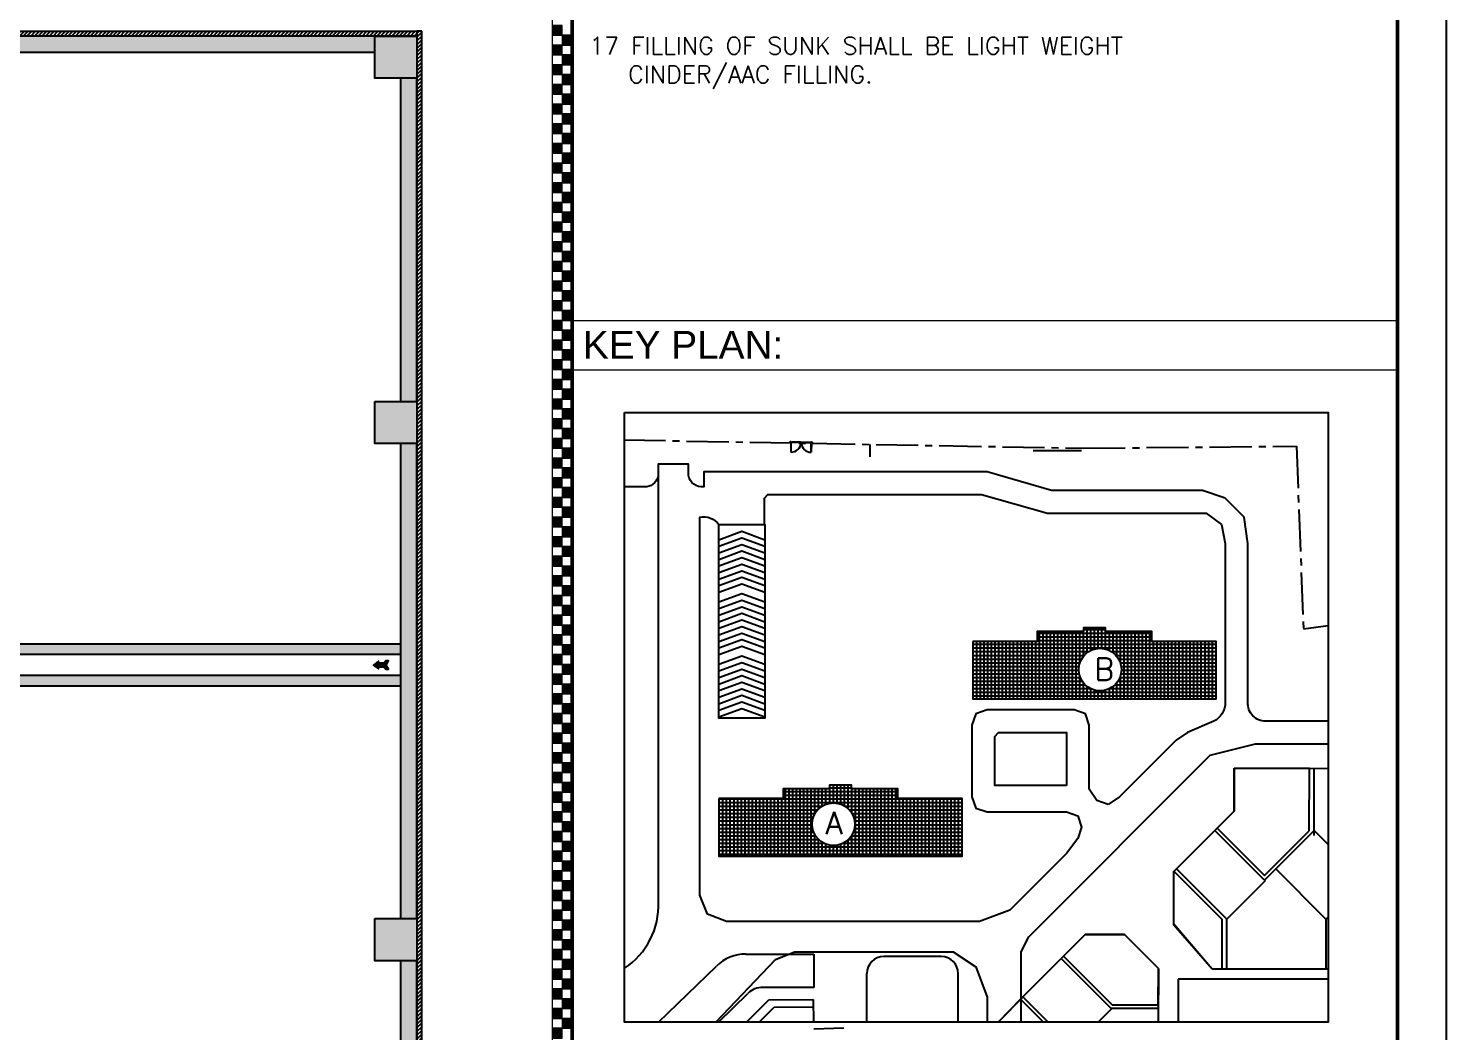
# Model space of a CAD drawing. Extents: x -200722 to 834823, y -494970 to 88783.
# Drawn here: x 320208 to 340413, y -293642 to -279355 of the extents above; entities that cross this region are included whole.
import ezdxf
from ezdxf.enums import TextEntityAlignment as Align

# ---------------------------------------------------------------- set-up
doc = ezdxf.new("R2010")
doc.units = 0
doc.header["$LTSCALE"] = 100
doc.header["$MEASUREMENT"] = 0
doc.linetypes.add('CENTER2', pattern=[1.125, 0.75, -0.125, 0.125, -0.125])
doc.layers.get('0').update_dxf_attribs({"linetype": 'CONTINUOUS'})
doc.layers.add('9_TITLE TEXT', color=7, linetype='CONTINUOUS', lineweight=20)
doc.layers.add('HATCH', color=252, linetype='CONTINUOUS', lineweight=30)
for name, color, linetype in [('COL', 150, 'CONTINUOUS'), ('DIM', 3, 'CONTINUOUS'), ('RCCWALL', 6, 'CONTINUOUS'), ('TEXT', 2, 'CONTINUOUS')]:
    doc.layers.add(name, color=color, linetype=linetype)
doc.styles.get("Standard").update_dxf_attribs({"font": 'simplex.shx'})
doc.styles.add('TITLES', font='arial.ttf')
pattern_1 = [(90, (118636.594, -370060.674), (-52.421095, 9e-15), []), (180, (118636.594, -370060.674), (-9e-15, -52.421095), [])]
pattern_2 = [(45, (0, -330671.425), (-26.5165043, 26.5165043), [])]

# ---------------------------------------------------------------- blocks, each defined once
blk = doc.blocks.new('TITLE CHAIN')
at = {"layer": '9_TITLE TEXT'}
h = blk.add_hatch(color=256, dxfattribs=at)
h.dxf.hatch_style = 1
h.paths.add_polyline_path([(0, -91.62), (1, -91.62), (1, -90.62), (0, -90.62)])
h = blk.add_hatch(color=256, dxfattribs=at)
h.dxf.hatch_style = 1
h.paths.add_polyline_path([(1, -92.62), (2, -92.62), (2, -91.62), (1, -91.62)])
h = blk.add_hatch(color=256, dxfattribs=at)
h.dxf.hatch_style = 1
h.paths.add_polyline_path([(0, -93.62), (1, -93.62), (1, -92.62), (0, -92.62)])
h = blk.add_hatch(color=256, dxfattribs=at)
h.dxf.hatch_style = 1
h.paths.add_polyline_path([(1, -94.62), (2, -94.62), (2, -93.62), (1, -93.62)])
h = blk.add_hatch(color=256, dxfattribs=at)
h.dxf.hatch_style = 1
h.paths.add_polyline_path([(0, -95.62), (1, -95.62), (1, -94.62), (0, -94.62)])
h = blk.add_hatch(color=256, dxfattribs=at)
h.dxf.hatch_style = 1
h.paths.add_polyline_path([(0, -97.62), (1, -97.62), (1, -96.62), (0, -96.62)])
h = blk.add_hatch(color=256, dxfattribs=at)
h.dxf.hatch_style = 1
h.paths.add_polyline_path([(1, -96.62), (2, -96.62), (2, -95.62), (1, -95.62)])
h = blk.add_hatch(color=256, dxfattribs=at)
h.dxf.hatch_style = 1
h.paths.add_polyline_path([(1, -98.62), (2, -98.62), (2, -97.62), (1, -97.62)])
h = blk.add_hatch(color=256, dxfattribs=at)
h.dxf.hatch_style = 1
h.paths.add_polyline_path([(0, -99.62), (1, -99.62), (1, -98.62), (0, -98.62)])
h = blk.add_hatch(color=256, dxfattribs=at)
h.dxf.hatch_style = 1
h.paths.add_polyline_path([(0, -101.62), (1, -101.62), (1, -100.62), (0, -100.62)])
h = blk.add_hatch(color=256, dxfattribs=at)
h.dxf.hatch_style = 1
h.paths.add_polyline_path([(1, -100.62), (2, -100.62), (2, -99.62), (1, -99.62)])
h = blk.add_hatch(color=256, dxfattribs=at)
h.dxf.hatch_style = 1
h.paths.add_polyline_path([(1, -102.62), (2, -102.62), (2, -101.62), (1, -101.62)])
h = blk.add_hatch(color=256, dxfattribs=at)
h.dxf.hatch_style = 1
h.paths.add_polyline_path([(0, -103.62), (1, -103.62), (1, -102.62), (0, -102.62)])
h = blk.add_hatch(color=256, dxfattribs=at)
h.dxf.hatch_style = 1
h.paths.add_polyline_path([(1, -104.62), (2, -104.62), (2, -103.62), (1, -103.62)])
h = blk.add_hatch(color=256, dxfattribs=at)
h.dxf.hatch_style = 1
h.paths.add_polyline_path([(0, -105.62), (1, -105.62), (1, -104.62), (0, -104.62)])
h = blk.add_hatch(color=256, dxfattribs=at)
h.dxf.hatch_style = 1
h.paths.add_polyline_path([(0, -107.62), (1, -107.62), (1, -106.62), (0, -106.62)])
h = blk.add_hatch(color=256, dxfattribs=at)
h.dxf.hatch_style = 1
h.paths.add_polyline_path([(1, -106.62), (2, -106.62), (2, -105.62), (1, -105.62)])
h = blk.add_hatch(color=256, dxfattribs=at)
h.dxf.hatch_style = 1
h.paths.add_polyline_path([(1, -108.62), (2, -108.62), (2, -107.62), (1, -107.62)])
h = blk.add_hatch(color=256, dxfattribs=at)
h.dxf.hatch_style = 1
h.paths.add_polyline_path([(0, -109.62), (1, -109.62), (1, -108.62), (0, -108.62)])
h = blk.add_hatch(color=256, dxfattribs=at)
h.dxf.hatch_style = 1
h.paths.add_polyline_path([(1, -110.62), (2, -110.62), (2, -109.62), (1, -109.62)])
h = blk.add_hatch(color=256, dxfattribs=at)
h.dxf.hatch_style = 1
h.paths.add_polyline_path([(0, -111.62), (1, -111.62), (1, -110.62), (0, -110.62)])
h = blk.add_hatch(color=256, dxfattribs=at)
h.dxf.hatch_style = 1
h.paths.add_polyline_path([(1, -112.62), (2, -112.62), (2, -111.62), (1, -111.62)])
h = blk.add_hatch(color=256, dxfattribs=at)
h.dxf.hatch_style = 1
h.paths.add_polyline_path([(0, -113.62), (1, -113.62), (1, -112.62), (0, -112.62)])
h = blk.add_hatch(color=256, dxfattribs=at)
h.dxf.hatch_style = 1
h.paths.add_polyline_path([(1, -114.62), (2, -114.62), (2, -113.62), (1, -113.62)])
h = blk.add_hatch(color=256, dxfattribs=at)
h.dxf.hatch_style = 1
h.paths.add_polyline_path([(0, -115.62), (1, -115.62), (1, -114.62), (0, -114.62)])
h = blk.add_hatch(color=256, dxfattribs=at)
h.dxf.hatch_style = 1
h.paths.add_polyline_path([(0, -117.62), (1, -117.62), (1, -116.62), (0, -116.62)])
h = blk.add_hatch(color=256, dxfattribs=at)
h.dxf.hatch_style = 1
h.paths.add_polyline_path([(1, -116.62), (2, -116.62), (2, -115.62), (1, -115.62)])
h = blk.add_hatch(color=256, dxfattribs=at)
h.dxf.hatch_style = 1
h.paths.add_polyline_path([(1, -118.62), (2, -118.62), (2, -117.62), (1, -117.62)])
h = blk.add_hatch(color=256, dxfattribs=at)
h.dxf.hatch_style = 1
h.paths.add_polyline_path([(0, -119.62), (1, -119.62), (1, -118.62), (0, -118.62)])
h = blk.add_hatch(color=256, dxfattribs=at)
h.dxf.hatch_style = 1
h.paths.add_polyline_path([(1, -120.62), (2, -120.62), (2, -119.62), (1, -119.62)])
h = blk.add_hatch(color=256, dxfattribs=at)
h.dxf.hatch_style = 1
h.paths.add_polyline_path([(0, -121.62), (1, -121.62), (1, -120.62), (0, -120.62)])
h = blk.add_hatch(color=256, dxfattribs=at)
h.dxf.hatch_style = 1
h.paths.add_polyline_path([(0, -123.62), (1, -123.62), (1, -122.62), (0, -122.62)])
h = blk.add_hatch(color=256, dxfattribs=at)
h.dxf.hatch_style = 1
h.paths.add_polyline_path([(1, -122.62), (2, -122.62), (2, -121.62), (1, -121.62)])
h = blk.add_hatch(color=256, dxfattribs=at)
h.dxf.hatch_style = 1
h.paths.add_polyline_path([(1, -124.62), (2, -124.62), (2, -123.62), (1, -123.62)])
h = blk.add_hatch(color=256, dxfattribs=at)
h.dxf.hatch_style = 1
h.paths.add_polyline_path([(0, -125.62), (1, -125.62), (1, -124.62), (0, -124.62)])
h = blk.add_hatch(color=256, dxfattribs=at)
h.dxf.hatch_style = 1
h.paths.add_polyline_path([(0, -127.62), (1, -127.62), (1, -126.62), (0, -126.62)])
h = blk.add_hatch(color=256, dxfattribs=at)
h.dxf.hatch_style = 1
h.paths.add_polyline_path([(1, -126.62), (2, -126.62), (2, -125.62), (1, -125.62)])
h = blk.add_hatch(color=256, dxfattribs=at)
h.dxf.hatch_style = 1
h.paths.add_polyline_path([(1, -128.62), (2, -128.62), (2, -127.62), (1, -127.62)])
h = blk.add_hatch(color=256, dxfattribs=at)
h.dxf.hatch_style = 1
h.paths.add_polyline_path([(0, -129.62), (1, -129.62), (1, -128.62), (0, -128.62)])
h = blk.add_hatch(color=256, dxfattribs=at)
h.dxf.hatch_style = 1
h.paths.add_polyline_path([(1, -130.62), (2, -130.62), (2, -129.62), (1, -129.62)])
h = blk.add_hatch(color=256, dxfattribs=at)
h.dxf.hatch_style = 1
h.paths.add_polyline_path([(0, -131.62), (1, -131.62), (1, -130.62), (0, -130.62)])
h = blk.add_hatch(color=256, dxfattribs=at)
h.dxf.hatch_style = 1
h.paths.add_polyline_path([(0, -133.62), (1, -133.62), (1, -132.62), (0, -132.62)])
h = blk.add_hatch(color=256, dxfattribs=at)
h.dxf.hatch_style = 1
h.paths.add_polyline_path([(1, -132.62), (2, -132.62), (2, -131.62), (1, -131.62)])
h = blk.add_hatch(color=256, dxfattribs=at)
h.dxf.hatch_style = 1
h.paths.add_polyline_path([(1, -134.62), (2, -134.62), (2, -133.62), (1, -133.62)])
h = blk.add_hatch(color=256, dxfattribs=at)
h.dxf.hatch_style = 1
h.paths.add_polyline_path([(0, -135.62), (1, -135.62), (1, -134.62), (0, -134.62)])
h = blk.add_hatch(color=256, dxfattribs=at)
h.dxf.hatch_style = 1
h.paths.add_polyline_path([(1, -136.62), (2, -136.62), (2, -135.62), (1, -135.62)])
h = blk.add_hatch(color=256, dxfattribs=at)
h.dxf.hatch_style = 1
h.paths.add_polyline_path([(0, -137.62), (1, -137.62), (1, -136.62), (0, -136.62)])
h = blk.add_hatch(color=256, dxfattribs=at)
h.dxf.hatch_style = 1
h.paths.add_polyline_path([(1, -138.62), (2, -138.62), (2, -137.62), (1, -137.62)])
h = blk.add_hatch(color=256, dxfattribs=at)
h.dxf.hatch_style = 1
h.paths.add_polyline_path([(0, -139.62), (1, -139.62), (1, -138.62), (0, -138.62)])
h = blk.add_hatch(color=256, dxfattribs=at)
h.dxf.hatch_style = 1
h.paths.add_polyline_path([(1, -140.62), (2, -140.62), (2, -139.62), (1, -139.62)])
h = blk.add_hatch(color=256, dxfattribs=at)
h.dxf.hatch_style = 1
h.paths.add_polyline_path([(0, -141.62), (1, -141.62), (1, -140.62), (0, -140.62)])
h = blk.add_hatch(color=256, dxfattribs=at)
h.dxf.hatch_style = 1
h.paths.add_polyline_path([(0, -143.62), (1, -143.62), (1, -142.62), (0, -142.62)])
h = blk.add_hatch(color=256, dxfattribs=at)
h.dxf.hatch_style = 1
h.paths.add_polyline_path([(1, -142.62), (2, -142.62), (2, -141.62), (1, -141.62)])
h = blk.add_hatch(color=256, dxfattribs=at)
h.dxf.hatch_style = 1
h.paths.add_polyline_path([(1, -144.62), (2, -144.62), (2, -143.62), (1, -143.62)])
h = blk.add_hatch(color=256, dxfattribs=at)
h.dxf.hatch_style = 1
h.paths.add_polyline_path([(0, -145.62), (1, -145.62), (1, -144.62), (0, -144.62)])
h = blk.add_hatch(color=256, dxfattribs=at)
h.dxf.hatch_style = 1
h.paths.add_polyline_path([(1, -146.62), (2, -146.62), (2, -145.62), (1, -145.62)])
h = blk.add_hatch(color=256, dxfattribs=at)
h.dxf.hatch_style = 1
h.paths.add_polyline_path([(0, -147.62), (1, -147.62), (1, -146.62), (0, -146.62)])
h = blk.add_hatch(color=256, dxfattribs=at)
h.dxf.hatch_style = 1
h.paths.add_polyline_path([(0, -149.62), (1, -149.62), (1, -148.62), (0, -148.62)])
h = blk.add_hatch(color=256, dxfattribs=at)
h.dxf.hatch_style = 1
h.paths.add_polyline_path([(1, -148.62), (2, -148.62), (2, -147.62), (1, -147.62)])
h = blk.add_hatch(color=256, dxfattribs=at)
h.dxf.hatch_style = 1
h.paths.add_polyline_path([(1, -150.62), (2, -150.62), (2, -149.62), (1, -149.62)])
h = blk.add_hatch(color=256, dxfattribs=at)
h.dxf.hatch_style = 1
h.paths.add_polyline_path([(0, -151.62), (1, -151.62), (1, -150.62), (0, -150.62)])
h = blk.add_hatch(color=256, dxfattribs=at)
h.dxf.hatch_style = 1
h.paths.add_polyline_path([(0, -153.62), (1, -153.62), (1, -152.62), (0, -152.62)])
h = blk.add_hatch(color=256, dxfattribs=at)
h.dxf.hatch_style = 1
h.paths.add_polyline_path([(1, -152.62), (2, -152.62), (2, -151.62), (1, -151.62)])
h = blk.add_hatch(color=256, dxfattribs=at)
h.dxf.hatch_style = 1
h.paths.add_polyline_path([(1, -154.62), (2, -154.62), (2, -153.62), (1, -153.62)])
h = blk.add_hatch(color=256, dxfattribs=at)
h.dxf.hatch_style = 1
h.paths.add_polyline_path([(0, -155.62), (1, -155.62), (1, -154.62), (0, -154.62)])
h = blk.add_hatch(color=256, dxfattribs=at)
h.dxf.hatch_style = 1
h.paths.add_polyline_path([(1, -156.62), (2, -156.62), (2, -155.62), (1, -155.62)])
h = blk.add_hatch(color=256, dxfattribs=at)
h.dxf.hatch_style = 1
h.paths.add_polyline_path([(0, -157.62), (1, -157.62), (1, -156.62), (0, -156.62)])
h = blk.add_hatch(color=256, dxfattribs=at)
h.dxf.hatch_style = 1
h.paths.add_polyline_path([(0, -159.62), (1, -159.62), (1, -158.62), (0, -158.62)])
h = blk.add_hatch(color=256, dxfattribs=at)
h.dxf.hatch_style = 1
h.paths.add_polyline_path([(1, -158.62), (2, -158.62), (2, -157.62), (1, -157.62)])
h = blk.add_hatch(color=256, dxfattribs=at)
h.dxf.hatch_style = 1
h.paths.add_polyline_path([(1, -160.62), (2, -160.62), (2, -159.62), (1, -159.62)])
h = blk.add_hatch(color=256, dxfattribs=at)
h.dxf.hatch_style = 1
h.paths.add_polyline_path([(0, -161.62), (1, -161.62), (1, -160.62), (0, -160.62)])
h = blk.add_hatch(color=256, dxfattribs=at)
h.dxf.hatch_style = 1
h.paths.add_polyline_path([(1, -162.62), (2, -162.62), (2, -161.62), (1, -161.62)])
h = blk.add_hatch(color=256, dxfattribs=at)
h.dxf.hatch_style = 1
h.paths.add_polyline_path([(0, -163.62), (1, -163.62), (1, -162.62), (0, -162.62)])
h = blk.add_hatch(color=256, dxfattribs=at)
h.dxf.hatch_style = 1
h.paths.add_polyline_path([(1, -164.62), (2, -164.62), (2, -163.62), (1, -163.62)])
h = blk.add_hatch(color=256, dxfattribs=at)
h.dxf.hatch_style = 1
h.paths.add_polyline_path([(0, -165.62), (1, -165.62), (1, -164.62), (0, -164.62)])
h = blk.add_hatch(color=256, dxfattribs=at)
h.dxf.hatch_style = 1
h.paths.add_polyline_path([(1, -166.62), (2, -166.62), (2, -165.62), (1, -165.62)])
h = blk.add_hatch(color=256, dxfattribs=at)
h.dxf.hatch_style = 1
h.paths.add_polyline_path([(0, -167.62), (1, -167.62), (1, -166.62), (0, -166.62)])
h = blk.add_hatch(color=256, dxfattribs=at)
h.dxf.hatch_style = 1
h.paths.add_polyline_path([(0, -169.62), (1, -169.62), (1, -168.62), (0, -168.62)])
h = blk.add_hatch(color=256, dxfattribs=at)
h.dxf.hatch_style = 1
h.paths.add_polyline_path([(1, -168.62), (2, -168.62), (2, -167.62), (1, -167.62)])
h = blk.add_hatch(color=256, dxfattribs=at)
h.dxf.hatch_style = 1
h.paths.add_polyline_path([(1, -170.62), (2, -170.62), (2, -169.62), (1, -169.62)])
h = blk.add_hatch(color=256, dxfattribs=at)
h.dxf.hatch_style = 1
h.paths.add_polyline_path([(0, -171.62), (1, -171.62), (1, -170.62), (0, -170.62)])
h = blk.add_hatch(color=256, dxfattribs=at)
h.dxf.hatch_style = 1
h.paths.add_polyline_path([(1, -172.62), (2, -172.62), (2, -171.62), (1, -171.62)])
h = blk.add_hatch(color=256, dxfattribs=at)
h.dxf.hatch_style = 1
h.paths.add_polyline_path([(0, -173.62), (1, -173.62), (1, -172.62), (0, -172.62)])
h = blk.add_hatch(color=256, dxfattribs=at)
h.dxf.hatch_style = 1
h.paths.add_polyline_path([(0, -175.62), (1, -175.62), (1, -174.62), (0, -174.62)])
h = blk.add_hatch(color=256, dxfattribs=at)
h.dxf.hatch_style = 1
h.paths.add_polyline_path([(1, -174.62), (2, -174.62), (2, -173.62), (1, -173.62)])
h = blk.add_hatch(color=256, dxfattribs=at)
h.dxf.hatch_style = 1
h.paths.add_polyline_path([(1, -176.62), (2, -176.62), (2, -175.62), (1, -175.62)])
h = blk.add_hatch(color=256, dxfattribs=at)
h.dxf.hatch_style = 1
h.paths.add_polyline_path([(0, -177.62), (1, -177.62), (1, -176.62), (0, -176.62)])
h = blk.add_hatch(color=256, dxfattribs=at)
h.dxf.hatch_style = 1
h.paths.add_polyline_path([(0, -179.62), (1, -179.62), (1, -178.62), (0, -178.62)])
h = blk.add_hatch(color=256, dxfattribs=at)
h.dxf.hatch_style = 1
h.paths.add_polyline_path([(1, -178.62), (2, -178.62), (2, -177.62), (1, -177.62)])
h = blk.add_hatch(color=256, dxfattribs=at)
h.dxf.hatch_style = 1
h.paths.add_polyline_path([(1, -180.62), (2, -180.62), (2, -179.62), (1, -179.62)])
h = blk.add_hatch(color=256, dxfattribs=at)
h.dxf.hatch_style = 1
h.paths.add_polyline_path([(0, -181.62), (1, -181.62), (1, -180.62), (0, -180.62)])
h = blk.add_hatch(color=256, dxfattribs=at)
h.dxf.hatch_style = 1
h.paths.add_polyline_path([(1, -182.62), (2, -182.62), (2, -181.62), (1, -181.62)])
h = blk.add_hatch(color=256, dxfattribs=at)
h.dxf.hatch_style = 1
h.paths.add_polyline_path([(0, -183.62), (1, -183.62), (1, -182.62), (0, -182.62)])
h = blk.add_hatch(color=256, dxfattribs=at)
h.dxf.hatch_style = 1
h.paths.add_polyline_path([(0, -185.62), (1, -185.62), (1, -184.62), (0, -184.62)])
h = blk.add_hatch(color=256, dxfattribs=at)
h.dxf.hatch_style = 1
h.paths.add_polyline_path([(1, -184.62), (2, -184.62), (2, -183.62), (1, -183.62)])
h = blk.add_hatch(color=256, dxfattribs=at)
h.dxf.hatch_style = 1
h.paths.add_polyline_path([(1, -186.62), (2, -186.62), (2, -185.62), (1, -185.62)])
h = blk.add_hatch(color=256, dxfattribs=at)
h.dxf.hatch_style = 1
h.paths.add_polyline_path([(0, -187.62), (1, -187.62), (1, -186.62), (0, -186.62)])
h = blk.add_hatch(color=256, dxfattribs=at)
h.dxf.hatch_style = 1
h.paths.add_polyline_path([(0, -189.62), (1, -189.62), (1, -188.62), (0, -188.62)])
h = blk.add_hatch(color=256, dxfattribs=at)
h.dxf.hatch_style = 1
h.paths.add_polyline_path([(1, -188.62), (2, -188.62), (2, -187.62), (1, -187.62)])
h = blk.add_hatch(color=256, dxfattribs=at)
h.dxf.hatch_style = 1
h.paths.add_polyline_path([(1, -190.62), (2, -190.62), (2, -189.62), (1, -189.62)])
h = blk.add_hatch(color=256, dxfattribs=at)
h.dxf.hatch_style = 1
h.paths.add_polyline_path([(0, -191.62), (1, -191.62), (1, -190.62), (0, -190.62)])
h = blk.add_hatch(color=256, dxfattribs=at)
h.dxf.hatch_style = 1
h.paths.add_polyline_path([(1, -192.62), (2, -192.62), (2, -191.62), (1, -191.62)])
h = blk.add_hatch(color=256, dxfattribs=at)
h.dxf.hatch_style = 1
h.paths.add_polyline_path([(0, -193.62), (1, -193.62), (1, -192.62), (0, -192.62)])
for p, q in [((0, -584), (0, 0)), ((2, -584), (2, 0))]:
    blk.add_line(p, q, dxfattribs=at)
for points in [[(0, -91.62), (1, -91.62), (1, -90.62), (0, -90.62)], [(1, -92.62), (2, -92.62), (2, -91.62), (1, -91.62)], [(0, -93.62), (1, -93.62), (1, -92.62), (0, -92.62)], [(1, -94.62), (2, -94.62), (2, -93.62), (1, -93.62)], [(0, -95.62), (1, -95.62), (1, -94.62), (0, -94.62)], [(0, -97.62), (1, -97.62), (1, -96.62), (0, -96.62)], [(1, -96.62), (2, -96.62), (2, -95.62), (1, -95.62)], [(1, -98.62), (2, -98.62), (2, -97.62), (1, -97.62)], [(0, -99.62), (1, -99.62), (1, -98.62), (0, -98.62)], [(0, -101.62), (1, -101.62), (1, -100.62), (0, -100.62)], [(1, -100.62), (2, -100.62), (2, -99.62), (1, -99.62)], [(1, -102.62), (2, -102.62), (2, -101.62), (1, -101.62)], [(0, -103.62), (1, -103.62), (1, -102.62), (0, -102.62)], [(1, -104.62), (2, -104.62), (2, -103.62), (1, -103.62)], [(0, -105.62), (1, -105.62), (1, -104.62), (0, -104.62)], [(0, -107.62), (1, -107.62), (1, -106.62), (0, -106.62)], [(1, -106.62), (2, -106.62), (2, -105.62), (1, -105.62)], [(1, -108.62), (2, -108.62), (2, -107.62), (1, -107.62)], [(0, -109.62), (1, -109.62), (1, -108.62), (0, -108.62)], [(1, -110.62), (2, -110.62), (2, -109.62), (1, -109.62)], [(0, -111.62), (1, -111.62), (1, -110.62), (0, -110.62)], [(1, -112.62), (2, -112.62), (2, -111.62), (1, -111.62)], [(0, -113.62), (1, -113.62), (1, -112.62), (0, -112.62)], [(1, -114.62), (2, -114.62), (2, -113.62), (1, -113.62)], [(0, -115.62), (1, -115.62), (1, -114.62), (0, -114.62)], [(0, -117.62), (1, -117.62), (1, -116.62), (0, -116.62)], [(1, -116.62), (2, -116.62), (2, -115.62), (1, -115.62)], [(1, -118.62), (2, -118.62), (2, -117.62), (1, -117.62)], [(0, -119.62), (1, -119.62), (1, -118.62), (0, -118.62)], [(1, -120.62), (2, -120.62), (2, -119.62), (1, -119.62)], [(0, -121.62), (1, -121.62), (1, -120.62), (0, -120.62)], [(0, -123.62), (1, -123.62), (1, -122.62), (0, -122.62)], [(1, -122.62), (2, -122.62), (2, -121.62), (1, -121.62)], [(1, -124.62), (2, -124.62), (2, -123.62), (1, -123.62)], [(0, -125.62), (1, -125.62), (1, -124.62), (0, -124.62)], [(0, -127.62), (1, -127.62), (1, -126.62), (0, -126.62)], [(1, -126.62), (2, -126.62), (2, -125.62), (1, -125.62)], [(1, -128.62), (2, -128.62), (2, -127.62), (1, -127.62)], [(0, -129.62), (1, -129.62), (1, -128.62), (0, -128.62)], [(1, -130.62), (2, -130.62), (2, -129.62), (1, -129.62)], [(0, -131.62), (1, -131.62), (1, -130.62), (0, -130.62)], [(0, -133.62), (1, -133.62), (1, -132.62), (0, -132.62)], [(1, -132.62), (2, -132.62), (2, -131.62), (1, -131.62)], [(1, -134.62), (2, -134.62), (2, -133.62), (1, -133.62)], [(0, -135.62), (1, -135.62), (1, -134.62), (0, -134.62)], [(1, -136.62), (2, -136.62), (2, -135.62), (1, -135.62)], [(0, -137.62), (1, -137.62), (1, -136.62), (0, -136.62)], [(1, -138.62), (2, -138.62), (2, -137.62), (1, -137.62)], [(0, -139.62), (1, -139.62), (1, -138.62), (0, -138.62)], [(1, -140.62), (2, -140.62), (2, -139.62), (1, -139.62)], [(0, -141.62), (1, -141.62), (1, -140.62), (0, -140.62)], [(0, -143.62), (1, -143.62), (1, -142.62), (0, -142.62)], [(1, -142.62), (2, -142.62), (2, -141.62), (1, -141.62)], [(1, -144.62), (2, -144.62), (2, -143.62), (1, -143.62)], [(0, -145.62), (1, -145.62), (1, -144.62), (0, -144.62)], [(1, -146.62), (2, -146.62), (2, -145.62), (1, -145.62)], [(0, -147.62), (1, -147.62), (1, -146.62), (0, -146.62)], [(0, -149.62), (1, -149.62), (1, -148.62), (0, -148.62)], [(1, -148.62), (2, -148.62), (2, -147.62), (1, -147.62)], [(1, -150.62), (2, -150.62), (2, -149.62), (1, -149.62)], [(0, -151.62), (1, -151.62), (1, -150.62), (0, -150.62)], [(0, -153.62), (1, -153.62), (1, -152.62), (0, -152.62)], [(1, -152.62), (2, -152.62), (2, -151.62), (1, -151.62)], [(1, -154.62), (2, -154.62), (2, -153.62), (1, -153.62)], [(0, -155.62), (1, -155.62), (1, -154.62), (0, -154.62)], [(1, -156.62), (2, -156.62), (2, -155.62), (1, -155.62)], [(0, -157.62), (1, -157.62), (1, -156.62), (0, -156.62)], [(0, -159.62), (1, -159.62), (1, -158.62), (0, -158.62)], [(1, -158.62), (2, -158.62), (2, -157.62), (1, -157.62)], [(1, -160.62), (2, -160.62), (2, -159.62), (1, -159.62)], [(0, -161.62), (1, -161.62), (1, -160.62), (0, -160.62)], [(1, -162.62), (2, -162.62), (2, -161.62), (1, -161.62)], [(0, -163.62), (1, -163.62), (1, -162.62), (0, -162.62)], [(1, -164.62), (2, -164.62), (2, -163.62), (1, -163.62)], [(0, -165.62), (1, -165.62), (1, -164.62), (0, -164.62)], [(1, -166.62), (2, -166.62), (2, -165.62), (1, -165.62)], [(0, -167.62), (1, -167.62), (1, -166.62), (0, -166.62)], [(0, -169.62), (1, -169.62), (1, -168.62), (0, -168.62)], [(1, -168.62), (2, -168.62), (2, -167.62), (1, -167.62)], [(1, -170.62), (2, -170.62), (2, -169.62), (1, -169.62)], [(0, -171.62), (1, -171.62), (1, -170.62), (0, -170.62)], [(1, -172.62), (2, -172.62), (2, -171.62), (1, -171.62)], [(0, -173.62), (1, -173.62), (1, -172.62), (0, -172.62)], [(0, -175.62), (1, -175.62), (1, -174.62), (0, -174.62)], [(1, -174.62), (2, -174.62), (2, -173.62), (1, -173.62)], [(1, -176.62), (2, -176.62), (2, -175.62), (1, -175.62)], [(0, -177.62), (1, -177.62), (1, -176.62), (0, -176.62)], [(0, -179.62), (1, -179.62), (1, -178.62), (0, -178.62)], [(1, -178.62), (2, -178.62), (2, -177.62), (1, -177.62)], [(1, -180.62), (2, -180.62), (2, -179.62), (1, -179.62)], [(0, -181.62), (1, -181.62), (1, -180.62), (0, -180.62)], [(1, -182.62), (2, -182.62), (2, -181.62), (1, -181.62)], [(0, -183.62), (1, -183.62), (1, -182.62), (0, -182.62)], [(0, -185.62), (1, -185.62), (1, -184.62), (0, -184.62)], [(1, -184.62), (2, -184.62), (2, -183.62), (1, -183.62)], [(1, -186.62), (2, -186.62), (2, -185.62), (1, -185.62)], [(0, -187.62), (1, -187.62), (1, -186.62), (0, -186.62)], [(0, -189.62), (1, -189.62), (1, -188.62), (0, -188.62)], [(1, -188.62), (2, -188.62), (2, -187.62), (1, -187.62)], [(1, -190.62), (2, -190.62), (2, -189.62), (1, -189.62)], [(0, -191.62), (1, -191.62), (1, -190.62), (0, -190.62)], [(1, -192.62), (2, -192.62), (2, -191.62), (1, -191.62)], [(0, -193.62), (1, -193.62), (1, -192.62), (0, -192.62)]]:
    blk.add_lwpolyline(points, close=True, dxfattribs=at)

msp = doc.modelspace()

# ---------------------------------------------------------------- hatches: boundary and pattern name
h = msp.add_hatch()
h.set_pattern_fill('ANSI37', color=8, scale=16.510581, angle=45)
h.set_pattern_definition(pattern_1)
edge = h.paths.add_edge_path()
edge.add_arc((335475, -288487.1), 303.6, 0, 360)
h.paths.add_polyline_path([(333663.1, -288086.2), (333663.1, -288905), (337129.2, -288905), (337129.2, -288086.2), (336211.2, -288086.6), (336211.2, -287945.5), (335560.5, -287945.5), (335560.5, -287939.2), (335551.3, -287939.2), (335551.3, -287893), (335241, -287893), (335241, -287939.2), (335231.8, -287939.2), (335231.8, -287945.5), (334581.2, -287945.5), (334581.2, -288086.2)])
at = {"ltscale": 0.4}
for points in [[(325511.6, -288122.7), (273794.4, -288122.7), (273794.4, -288272.7), (325511.6, -288272.7)], [(273794.4, -288572.7), (325511.6, -288572.7), (325511.6, -288722.7), (273794.4, -288722.7)]]:
    msp.add_hatch(color=8, dxfattribs=at).paths.add_polyline_path(points)
msp.add_hatch(color=8).paths.add_polyline_path([(325277, -288445.1), (325302.8, -288478.7), (325338.8, -288478.7), (325307, -288421.2), (325338.8, -288363.7), (325302.8, -288363.7), (325277, -288397.3), (325196.4, -288397.3), (325196.4, -288364.7), (325122.8, -288421.2), (325196.4, -288477.7), (325197.4, -288445.1)])
h = msp.add_hatch()
h.set_pattern_fill('ANSI37', color=8, scale=16.510581, angle=45)
h.set_pattern_definition(pattern_1)
edge = h.paths.add_edge_path()
edge.add_arc((331677.7, -290688.9), 303.6, 0, 360)
h.paths.add_polyline_path([(330044.8, -290323.7), (330044.8, -291142.5), (333511, -291142.5), (333511, -290323.7), (332592.9, -290324.1), (332592.9, -290183.1), (331942.3, -290183.1), (331942.3, -290176.7), (331933.1, -290176.7), (331933.1, -290130.5), (331622.7, -290130.5), (331622.7, -290176.7), (331613.6, -290176.7), (331613.5, -290183.1), (330962.9, -290183.1), (330962.9, -290323.7)])
at = {"layer": 'DIM', "ltscale": 0.4, "true_color": 0x000000}
h = msp.add_hatch(dxfattribs=at)
h.set_pattern_fill('ANSI31', color=18, scale=300, style=0)
h.set_pattern_definition(pattern_2)
h.paths.add_polyline_path([(264422.6, -279396.5), (325741.6, -279396.5), (325741.6, -279466.5), (264422.6, -279466.5)])
h = msp.add_hatch(dxfattribs=at)
h.set_pattern_fill('ANSI31', color=18, scale=300, style=0)
h.set_pattern_definition(pattern_2)
h.paths.add_polyline_path([(325811.6, -279396.5), (325741.6, -279396.5), (325741.6, -305632), (325811.6, -305632)])
at = {"layer": 'HATCH', "lineweight": -3, "ltscale": 0.4, "true_color": 0x000000}
for points in [[(325141.6, -279466.5), (316858.6, -279466.5), (316858.6, -279696.5), (325141.6, -279696.5)], [(325511.6, -284667), (325741.6, -284667), (325741.6, -280066.5), (325511.6, -280066.5)], [(325511.6, -292032), (325741.6, -292032), (325741.6, -285267), (325511.6, -285267)], [(325511.6, -294022), (325741.6, -294022), (325741.6, -292632), (325511.6, -292632)]]:
    msp.add_hatch(color=18, dxfattribs=at).paths.add_polyline_path(points)
at = {"layer": 'HATCH', "ltscale": 0.4, "true_color": 0x000000}
for points in [[(325141.6, -279466.5), (325741.6, -279466.5), (325741.6, -280066.5), (325141.6, -280066.5)], [(325141.6, -284667), (325741.6, -284667), (325741.6, -285267), (325141.6, -285267)], [(325141.6, -292032), (325741.6, -292032), (325741.6, -292632), (325141.6, -292632)]]:
    msp.add_hatch(color=18, dxfattribs=at).paths.add_polyline_path(points)

# ---------------------------------------------------------------- linework, layer by layer
at = {"color": 18, "linetype": 'CENTER2', "ltscale": 8, "true_color": 0x000000}
for p, q in [((328685.8, -285215.7), (335235.3, -285334.2)), ((335235.3, -285334.2), (338273.1, -285305.5)), ((338273.1, -285305.5), (338372.5, -287905.1)), ((338372.5, -287905.1), (338723.2, -287857))]:
    msp.add_line(p, q, dxfattribs=at)
at = {"color": 18, "true_color": 0x000000}
for p, q in [((331070.1, -285246.5), (331056.6, -285246.4)), ((331060.6, -285258.5), (331060.7, -285243.8)), ((331065.3, -285258.6), (331060.6, -285258.5)), ((331060.7, -285243.8), (331065.4, -285243.9)), ((331061.6, -285244.6), (331061.5, -285257.8)), ((331061.8, -285258.1), (331065, -285258.1)), ((331065.1, -285244.3), (331061.9, -285244.2)), ((331065.3, -285258.5), (331065.3, -285258.6)), ((331065.3, -285258.6), (331070, -285258.6)), ((331065.4, -285243.9), (331065.4, -285243.9)), ((331070.1, -285243.9), (331065.4, -285243.9)), ((331068.8, -285258.2), (331065.7, -285258.1)), ((331065.8, -285244.3), (331068.9, -285244.3)), ((331069.3, -285244.7), (331069.2, -285257.8)), ((331070.9, -285254.3), (331069.9, -285389.9)), ((331070, -285258.6), (331070.1, -285243.9)), ((331070.1, -285243.9), (331364, -285246.1)), ((331070.1, -285246.5), (331363.9, -285248.7)), ((331075.3, -285254.4), (331070.9, -285254.3)), ((331073.7, -285252.7), (331076.2, -285252.8)), ((331076.2, -285249.8), (331073.8, -285249.8)), ((331074.3, -285390), (331075.3, -285254.4)), ((331207.4, -285254.5), (331085, -285253.6)), ((331207.5, -285250), (331085.1, -285249.1)), ((331226.5, -285254.6), (331348.9, -285255.5)), ((331226.6, -285250.2), (331348.9, -285251.1)), ((331357.6, -285392.1), (331358.6, -285256.4)), ((331360.2, -285254.8), (331357.7, -285254.8)), ((331357.8, -285251.9), (331360.2, -285251.9)), ((331358.6, -285256.4), (331363, -285256.5)), ((331363, -285256.5), (331362, -285392.1)), ((331363.9, -285260.7), (331364, -285246.1)), ((331363.9, -285248.7), (331377.5, -285248.8)), ((331368.6, -285260.8), (331363.9, -285260.7)), ((331364, -285246.1), (331373.4, -285246.1)), ((331364.8, -285246.8), (331364.7, -285260)), ((331365.1, -285260.3), (331368.2, -285260.4)), ((331368.3, -285246.5), (331365.2, -285246.5)), ((331368.6, -285260.7), (331368.6, -285260.8)), ((331368.6, -285260.8), (331373.3, -285260.8)), ((331368.7, -285246.1), (331368.7, -285246.2)), ((331372, -285260.4), (331368.9, -285260.4)), ((331369, -285246.5), (331372.1, -285246.5)), ((331372.5, -285246.9), (331372.4, -285260)), ((331373.3, -285260.8), (331373.4, -285246.1)), ((332197.4, -285279.2), (332197.3, -285456.2)), ((331069.9, -285389.9), (331074.3, -285390)), ((331362, -285392.1), (331357.6, -285392.1)), ((335211.2, -285369.8), (334523.9, -285369.4)), ((329182.5, -285561.1, 38.8), (329182.5, -291895.1)), ((337984.5, -291318.6), (337818.7, -291484.3)), ((330430.4, -292538.3), (331398.6, -292538.8)), ((331398.6, -292538.8), (331398.4, -293012.1)), ((329187.2, -293506.4), (330009.1, -292709)), ((333214.1, -292574.2), (332394.2, -292573.8)), ((332151.9, -293506.4), (332152.3, -292815.5)), ((333455.4, -293506.4), (333455.8, -292816.2)), ((336586.9, -292895.7), (336586.5, -293506.4)), ((338723.2, -292896.9), (336586.9, -292895.7)), ((330038, -293506.4), (330459.9, -293097.1)), ((331398.4, -293012.1), (330670.6, -293011.7)), ((330437.4, -293506.4), (330754.6, -293189.5)), ((330620.8, -293506.4), (330834.9, -293292.5)), ((330754.6, -293189.5), (331388.3, -293186.8)), ((330834.9, -293292.5), (331390.5, -293289)), ((331388.3, -293186.8), (331395.1, -293506.4)), ((331397.1, -293602.1), (331826.2, -293588.8))]:
    msp.add_line(p, q, dxfattribs=at)
at = {"color": 18, "ltscale": 0.4, "true_color": 0x000000}
for p, q in [((325511.6, -288272.7, 550.8), (273794.4, -288272.7, 550.8)), ((325511.6, -288122.7, 550.8), (273944.4, -288122.7, 550.8)), ((325511.6, -288572.7, 550.8), (273794.4, -288572.7, 550.8)), ((325511.6, -288722.7, 550.8), (273944.4, -288722.7, 550.8))]:
    msp.add_line(p, q, dxfattribs=at)
at = {"color": 8}
for p, q in [((337386.4, -290501.2), (337386.8, -289890.7)), ((338723.2, -289897.5), (337386.8, -289896.8)), ((338525, -290848.1), (338525.5, -289893.2)), ((337386.4, -290501.2), (336526.2, -291360.5)), ((336525.8, -292127.7), (336526.2, -291360.5)), ((337070.6, -292750.3), (336525.8, -292127.7)), ((337278.2, -292024.2), (337277.8, -292750.4)), ((338692, -292026.8), (338691.6, -292751.2)), ((335264.6, -292258.6), (334923.3, -292599.6)), ((335264.6, -292258.6), (335822.4, -292258.9)), ((336305.8, -292742.9), (335822.4, -292258.9)), ((336305.8, -292742.9), (336305.4, -293506.4)), ((338723.2, -292751.2), (337070.6, -292750.3)), ((334382.8, -293139.5), (334023.3, -293506.4)), ((335630.7, -293307.8), (336305.5, -293308.2))]:
    msp.add_line(p, q, dxfattribs=at)
at = {"color": 18, "ltscale": 2, "true_color": 0x000000}
for p, q in [((337386.8, -289896.8), (337386.4, -290501.2)), ((338456.9, -289897.4), (337386.8, -289896.8)), ((338456.4, -290782.7), (338456.9, -289897.4)), ((337386.4, -290501.2), (337145, -290742.4)), ((337145, -290742.4), (337820.1, -291418.3)), ((336563.8, -291323), (337111.2, -290776.1)), ((337111.2, -290776.1), (337827.8, -291493.4)), ((337820.1, -291418.3), (338456.4, -290782.7)), ((337977.6, -291325.6), (338525, -290778.7)), ((338525, -290778.7), (338723.2, -290977.1)), ((337280.3, -292040.3), (336563.8, -291323)), ((338694.1, -292042.9), (337977.6, -291325.6)), ((336525.8, -292109.8), (336526.2, -291360.5)), ((336526.2, -291360.5), (336528.6, -291358)), ((336528.6, -291358), (337208.2, -292038.3)), ((337827.8, -291493.4), (337280.3, -292040.3)), ((337070.6, -292750.3), (336525.8, -292109.8)), ((337208.2, -292038.3), (337207.8, -292750.4)), ((338723.2, -292013.9), (338694.1, -292042.9)), ((335264.6, -292258.6), (334956.3, -292566.6)), ((335822.4, -292258.9), (335264.6, -292258.6)), ((336305.8, -292742.9), (335822.4, -292258.9)), ((334375.8, -293146.5), (334923.3, -292599.6)), ((334923.3, -292599.6), (335639.9, -293316.9)), ((334956.3, -292566.6), (335650.1, -293261.1)), ((336305.5, -293261.5), (336305.8, -292742.9)), ((337207.8, -292750.4), (337070.6, -292750.3)), ((334735.3, -293506.4), (334375.8, -293146.5)), ((334343.2, -293179.9), (334023.3, -293506.4)), ((334669.3, -293506.4), (334343.2, -293179.9)), ((335639.9, -293316.9), (335450.2, -293506.4)), ((335650.1, -293261.1), (336305.5, -293261.5))]:
    msp.add_line(p, q, dxfattribs=at)
at = {"color": 18, "ltscale": 0.4, "true_color": 0x000000}
msp.add_lwpolyline([(222672.7, -265926.9), (222672.7, -349086.9), (340412.7, -349086.9), (340412.7, -265926.9)], close=True, dxfattribs=at)
at = {"color": 18, "true_color": 0x000000}
for points in [[(223372.7, -348386.9), (339712.7, -348386.9), (339712.7, -266626.9), (223372.7, -266626.9)], [(328698.6, -284825), (338723.2, -284825), (338723.2, -293506.4), (328698.6, -293506.4)]]:
    msp.add_lwpolyline(points, close=True, dxfattribs=at)
at = {"color": 18, "ltscale": 2, "true_color": 0x000000, "elevation": 38.8}
for points in [[(338723.2, -289222), (337835.7, -289222, -0.4368645), (337581, -288952.8), (337581, -286691.7), (337527.2, -286314.8), (337258, -286045.6), (336935, -285937.9), (334781.5, -285937.9), (333866.3, -285668.8), (329828.6, -285668.8), (329828.6, -285884.1, -0.3942949), (329613.2, -285722.6), (329613.2, -285561.1), (329182.5, -285561.1), (329182.5, -285722.6, -0.3016965), (329021, -285884.1), (328698.6, -285884.1)], [(335589.1, -290406.4), (335427.6, -290352.5), (335319.9, -290191), (335319.9, -289275.8), (335266.1, -289114.3), (335104.6, -289060.5), (333866.3, -289060.5), (333704.8, -289114.3), (333651, -289275.8), (333651, -290298.7), (333704.8, -290460.2), (333866.3, -290514.1), (334996.9, -290514.1), (335158.4, -290567.9), (335212.2, -290729.4), (335158.4, -290890.9), (334996.9, -291106.3), (334189.3, -291913.8), (333758.7, -292075.3), (330151.6, -292075.3), (329882.4, -291967.6), (329774.7, -291698.5), (329774.7, -286314.8, -0.3027756), (330043.9, -286422.5), (330695.5, -286422.5), (330695.5, -286045.6), (330743.8, -285991.8), (333785.6, -285991.8), (334727.7, -286261), (336988.8, -286261), (337204.2, -286422.5), (337258, -286691.7), (337258, -288952.8, -0.2847818), (337096.5, -289222), (336719.7, -289383.5), (336558.2, -289491.2), (335750.6, -290298.7), (335589.1, -290406.4)]]:
    msp.add_lwpolyline(points, format="xyb", dxfattribs=at)
at = {"color": 18, "true_color": 0x000000}
for points, elevation in [([(330043.9, -286422.5), (330701.7, -286422.5), (330701.7, -289179.5), (330043.9, -289179.5)], 38.8), ([(333663.1, -288086.2), (333663.1, -288905), (337129.2, -288905), (337129.2, -288086.2), (336211.2, -288086.6), (336211.2, -287945.5), (335560.5, -287945.5), (335560.5, -287939.2), (335551.3, -287939.2), (335551.3, -287893), (335241, -287893), (335241, -287939.2), (335231.8, -287939.2), (335231.8, -287945.5), (334581.2, -287945.5), (334581.2, -288086.2)], -204.3), ([(330044.8, -290323.7), (330044.8, -291142.5), (333511, -291142.5), (333511, -290323.7), (332592.9, -290324.1), (332592.9, -290183.1), (331942.3, -290183.1), (331942.3, -290176.7), (331933.1, -290176.7), (331933.1, -290130.5), (331622.7, -290130.5), (331622.7, -290176.7), (331613.6, -290176.7), (331613.5, -290183.1), (330962.9, -290183.1), (330962.9, -290323.7)], -204.3)]:
    msp.add_lwpolyline(points, close=True, dxfattribs=dict(at, elevation=elevation))
at = {"color": 18, "ltscale": 2, "true_color": 0x000000, "elevation": 38.8}
for points in [[(330044.6, -286636.5), (330372.8, -286517), (330701.1, -286636.5)], [(330044.6, -286730), (330372.8, -286610.6), (330701.1, -286730)], [(330044.6, -286823.5), (330372.8, -286704.1), (330701.1, -286823.5)], [(330044.6, -286917.1), (330372.8, -286797.6), (330701.1, -286917.1)], [(330044.6, -287010.6), (330372.8, -286891.1), (330701.1, -287010.6)], [(330044.6, -287104.1), (330372.8, -286984.6), (330701.1, -287104.1)], [(330044.6, -287197.6), (330372.8, -287078.1), (330701.1, -287197.6)], [(330044.6, -287291.1), (330372.8, -287171.7), (330701.1, -287291.1)], [(330044.6, -287384.6), (330372.8, -287265.2), (330701.1, -287384.6)], [(330044.6, -287524), (330372.8, -287404.5), (330701.1, -287524)], [(330044.6, -287617.5), (330372.8, -287498), (330701.1, -287617.5)], [(330044.6, -287711), (330372.8, -287591.5), (330701.1, -287711)], [(330044.6, -287804.5), (330372.8, -287685.1), (330701.1, -287804.5)], [(330044.6, -287898), (330372.8, -287778.6), (330701.1, -287898)], [(330044.6, -287991.6), (330372.8, -287872.1), (330701.1, -287991.6)], [(330044.6, -288085.1), (330372.8, -287965.6), (330701.1, -288085.1)], [(330044.6, -288178.6), (330372.8, -288059.1), (330701.1, -288178.6)], [(330044.6, -288272.1), (330372.8, -288152.6), (330701.1, -288272.1)], [(330044.6, -288411.5), (330372.8, -288292), (330701.1, -288411.5)], [(330044.6, -288505), (330372.8, -288385.5), (330701.1, -288505)], [(330044.6, -288598.5), (330372.8, -288479), (330701.1, -288598.5)], [(330044.6, -288692), (330372.8, -288572.5), (330701.1, -288692)], [(330044.6, -288785.5), (330372.8, -288666.1), (330701.1, -288785.5)], [(330044.6, -288879), (330372.8, -288759.6), (330701.1, -288879)], [(330044.6, -288972.6), (330372.8, -288853.1), (330701.1, -288972.6)], [(330044.6, -289066.1), (330372.8, -288946.6), (330701.1, -289066.1)], [(330044.6, -289159.6), (330372.8, -289040.1), (330701.1, -289159.6)], [(334996.9, -290137.2), (333974, -290137.2), (333974, -289437.3), (334027.8, -289383.5), (334996.9, -289383.5), (334996.9, -290137.2)], [(334350.9, -293506.4), (334350.9, -292506), (334458.5, -292290.7), (337042.7, -289706.5), (337688.7, -289545), (338723.2, -289545)], [(330001.3, -293506.4), (330851.5, -292613.7), (331120.7, -292506), (333381.8, -292506), (333704.8, -292721.3), (333866.3, -293152), (333866.3, -293506.4)]]:
    msp.add_lwpolyline(points, dxfattribs=at)
at = {"color": 42, "ltscale": 0.4}
msp.add_lwpolyline([(325307, -288421.2), (325338.8, -288363.7), (325302.8, -288363.7), (325277, -288397.3), (325196.4, -288397.3), (325196.4, -288364.7), (325122.8, -288421.2), (325196.4, -288477.7), (325197.4, -288445.1), (325277, -288445.1), (325302.8, -288478.7), (325338.8, -288478.7), (325307, -288421.2)], dxfattribs=at)
at = {"color": 7}
for centre in [(335475, -288487.1), (331677.7, -290688.9)]:
    msp.add_circle(centre, 303.6, dxfattribs=at)
at = {"color": 18, "true_color": 0x000000}
for centre, radius, start, end in [((331061.8, -285257.8), 0.353, 179.57806, 269.57806), ((331061.9, -285244.6), 0.353, 89.57806, 179.57806), ((331065, -285258.5), 0.353, 359.57806, 89.57806), ((331065.1, -285243.9), 0.353, 269.57806, 359.57806), ((331065.7, -285258.5), 0.353, 89.57806, 179.57806), ((331065.8, -285243.9), 0.353, 179.57806, 269.57806), ((331068.8, -285257.8), 0.353, 269.57806, 359.57806), ((331068.9, -285244.6), 0.353, 359.57806, 89.57806), ((331073.8, -285247.4), 142.6, 268.43577, 357.1367), ((331360.2, -285249.5), 142.6, 182.01942, 270.72035), ((331365.1, -285260), 0.353, 179.57806, 269.57806), ((331365.2, -285246.8), 0.353, 89.57806, 179.57806), ((331368.2, -285260.7), 0.353, 359.57806, 89.57806), ((331368.3, -285246.1), 0.353, 269.57806, 359.57806), ((331368.9, -285260.7), 0.353, 89.57806, 179.57806), ((331369, -285246.2), 0.353, 179.57806, 269.57806), ((331372, -285260), 0.353, 269.57806, 359.57806), ((331372.1, -285246.9), 0.353, 359.57806, 89.57806), ((328112.7, -291843.9), 1071.1, 303.16715, 2.74016), ((330430.1, -293142.9), 604.6, 89.96936, 134.13263), ((332394.1, -292815.7), 241.8, 89.96936, 179.96936), ((333213.9, -292816.1), 241.8, 359.96936, 89.96936), ((330670.4, -293314), 302.3, 89.96936, 134.13263)]:
    msp.add_arc(centre, radius, start, end, dxfattribs=at)
at = {"layer": '9_TITLE TEXT', "color": 18, "true_color": 0x000000}
msp.add_line((327672.7, -347494.4), (327672.7, -266626.9), dxfattribs=at)
at = {"layer": '9_TITLE TEXT', "color": 18, "lineweight": 50, "true_color": 0x000000}
msp.add_lwpolyline([(339712.7, -348386.9), (327952.7, -348386.9), (327952.7, -266627), (339712.7, -266626.9)], close=True, dxfattribs=at)
at = {"layer": '9_TITLE TEXT', "color": 18, "true_color": 0x000000}
for points in [[(339712.7, -266626.9), (339712.7, -348386.9)], [(327952.7, -283516.2), (339712.7, -283516.2)], [(327961.2, -294027.2), (327961.2, -283516.2)], [(327952.7, -284216.2), (339712.7, -284216.2)]]:
    msp.add_lwpolyline(points, dxfattribs=at)
at = {"layer": 'COL', "color": 18, "ltscale": 500, "true_color": 0x000000, "elevation": 7446.6}
for points in [[(325141.6, -279466.5), (325741.6, -279466.5), (325741.6, -280066.5), (325141.6, -280066.5), (325141.6, -279466.5)], [(325141.6, -284667), (325741.6, -284667), (325741.6, -285267), (325141.6, -285267), (325141.6, -284667)], [(325141.6, -292032), (325741.6, -292032), (325741.6, -292632), (325141.6, -292632), (325141.6, -292032)]]:
    msp.add_lwpolyline(points, dxfattribs=at)
at = {"layer": 'RCCWALL', "color": 1, "ltscale": 0.4, "elevation": 7446.6}
for points in [[(264422.6, -279396.5), (325741.6, -279396.5), (325741.6, -279466.5), (264422.6, -279466.5)], [(325811.6, -279396.5), (325741.6, -279396.5), (325741.6, -305632), (325811.6, -305632)]]:
    msp.add_lwpolyline(points, close=True, dxfattribs=at)
at = {"layer": 'RCCWALL', "color": 42, "ltscale": 0.4, "elevation": 7446.6}
for points in [[(325141.6, -279466.5), (316858.6, -279466.5), (316858.6, -279696.5), (325141.6, -279696.5)], [(325511.6, -284667), (325741.6, -284667), (325741.6, -280066.5), (325511.6, -280066.5)], [(325511.6, -292032), (325741.6, -292032), (325741.6, -285267), (325511.6, -285267)], [(325511.6, -294022), (325741.6, -294022), (325741.6, -292632), (325511.6, -292632)]]:
    msp.add_lwpolyline(points, close=True, dxfattribs=at)

# ---------------------------------------------------------------- block references
at = {"color": 18, "true_color": 0x000000, "xscale": 140, "yscale": 140, "zscale": 140}
msp.add_blockref('TITLE CHAIN', (327672.7, -266626.9), dxfattribs=at)

# ---------------------------------------------------------------- texts
at = {"color": 7, "lineweight": -3}
for s, p in [('B', (335392.5, -288638.9)), ('A', (331566.7, -290829.2))]:
    msp.add_text(s, height=315, dxfattribs=at).set_placement(p)
at = {"layer": '9_TITLE TEXT', "color": 18, "lineweight": 25, "true_color": 0x000000, "insert": (328109.1, -283662.6), "char_height": 395.33, "width": 3699.223, "attachment_point": 1, "style": 'TITLES'}
msp.add_mtext('KEY PLAN:', dxfattribs=at)
at = {"layer": 'TEXT', "color": 18, "linetype": 'ByBlock', "true_color": 0x000000}
for s, p in [('17 FILLING OF SUNK SHALL BE LIGHT WEIGHT', (328199.9, -279603.3)), ('   CINDER/AAC FILLING.', (328199.9, -280010.6))]:
    msp.add_text(s, height=247.655, dxfattribs=at).set_placement(p, align=Align.MIDDLE_LEFT)

doc.saveas('drawing.dxf')
